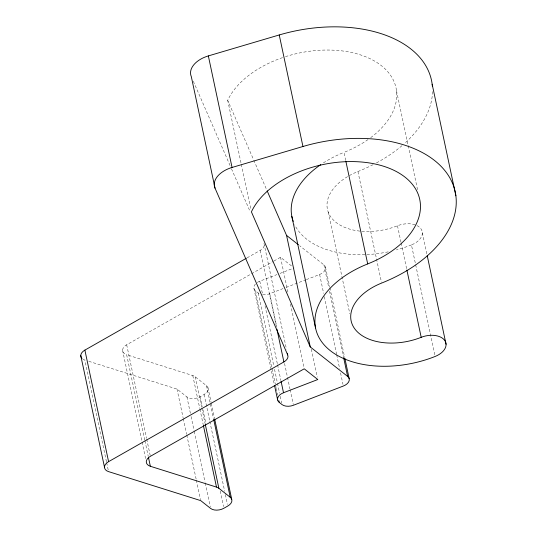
<?xml version="1.0" encoding="UTF-8"?>
<svg xmlns="http://www.w3.org/2000/svg" width="537" height="537" viewBox="0 0 537 537"><rect width="100%" height="100%" fill="white"/><g stroke="black" fill="none" stroke-linecap="round" stroke-linejoin="round"><path stroke-width="0.4" stroke-dasharray="2.69 2.01" d="M247.094 257.847L260.183 250.396A9.673 5.981 -12 0 0 264.144 243.818M144.775 440.031L126.645 354.735A9.673 5.981 -12 0 1 126.678 344.774L273.226 261.418M273.957 261.002L280.515 257.27L292.155 266.453M88.82 361.32L177.002 389.077L186.896 396.883A9.673 5.981 -12 0 0 200.18 396.702L204.1 394.473A9.673 5.981 -12 0 0 206.517 385.727L195.159 376.759A9.673 5.981 -12 0 0 192.776 375.551L126.645 354.735M257.351 282.428A9.673 5.981 -12 0 1 259.801 281.193L276.944 274.588M280.066 273.387L294.095 267.983M262.734 294.659A9.673 5.981 -12 0 0 269.722 293.719L282.979 288.611M286.093 287.409L305.593 279.898M306.372 279.596L319.629 274.494A9.673 5.981 -12 0 0 323.905 264.862L299.666 245.738M255.437 284.006A9.673 5.981 -12 0 0 255.518 290.819L258.304 293.021A9.673 5.981 -12 0 0 259.713 293.86M282.59 57.613A87.685 54.224 -12 0 0 227.701 100.332L253.451 159.422M253.786 160.194L266.829 190.118M193.327 81.228L231.165 168.074M231.501 168.84L250.255 211.873M396.494 90.693L407.999 144.829M408.174 145.648L417.766 190.756M422.351 232.763L426.888 254.088M373.121 164.664A123.966 76.663 -12 0 1 357.937 171.525A51.411 31.79 -12 0 0 331.007 217.237A51.411 31.79 -12 0 0 397.487 225.768A18.137 11.217 -12 0 1 420.941 228.782A18.137 11.217 -12 0 1 411.443 244.912L434.802 354.809M397.487 225.768L400.971 242.174M401.146 242.993L406.724 269.238M357.937 171.525L381.471 282.247M368.033 139.573A87.685 54.224 -12 0 1 343.982 152.387L345.727 160.59M328.188 211.994L349.802 313.695M325.489 267.164L329.671 286.845M329.846 287.664L344.667 357.38M323.905 264.862L328.792 287.832M329.49 291.108L343.432 356.722M319.629 274.494L323.636 293.356M324.335 296.639L336.538 354.051M336.712 354.87L339.679 368.812M340.552 372.913L342.989 384.398M311.353 349.178L317.28 377.068M280.515 257.27L288.188 293.356M290.457 304.016L304.049 367.993M263.982 243.382L286.476 349.184M269.722 293.719L276.87 327.348M284.536 363.435L287.329 376.558M287.503 377.377L289.94 388.862M290.114 389.681L293.256 404.442M260.183 250.396L276.226 325.852M227.701 100.332L241.126 163.49M241.301 164.309L251.061 210.236M259.801 281.193L262.761 295.135M265.03 305.801L277.407 364.032M277.582 364.851L280.891 380.438M258.304 293.021L273.816 366.012M274.514 369.295L277.307 382.418M277.481 383.237L279.569 393.077M280.267 396.36L281.663 402.925M255.518 290.819L275.394 384.324M275.568 385.143L276.092 387.6M276.266 388.426L277.663 394.984M253.941 288.523L274.34 384.485M208 387.707L211.135 402.468M211.31 403.287L214.451 418.048M206.517 385.727L213.491 418.531M204.1 394.473L209.678 420.719M209.853 421.538L224.674 491.254M225.372 494.537L227.46 504.377M200.18 396.702L202.268 406.549M202.966 409.825L205.933 423.774M220.224 491.026L223.54 506.606M195.159 376.759L201.61 407.106M201.784 407.925L205.094 423.512M192.776 375.551L199.751 408.355M199.925 409.174L203.234 424.76M186.896 396.883L190.387 413.289M191.085 416.571L194.045 430.513M194.219 431.332L205.033 482.179M205.201 483.005L210.262 506.787M177.002 389.077L183.104 417.779M183.278 418.605L186.594 434.185M186.769 435.004L196.18 479.293M196.354 480.112L200.536 499.799M126.678 344.774L146.554 438.273M146.729 439.091L150.212 455.497M144.95 440.85L148.259 456.437M122.564 350.278L141.916 441.313M142.09 442.139L145.581 458.538M106.467 461.773L84.846 360.072A9.673 5.981 -12 0 1 82.389 358.797M106.641 462.592L108.387 470.795M285.436 56.667A87.685 54.224 -12 0 1 384.787 68.608A87.685 54.224 -12 0 1 370.705 137.64M411.443 244.912A87.685 54.224 -12 0 1 396.38 249.906M388.217 251.846A87.685 54.224 -12 0 1 294.665 224.761M323.361 162.899A87.685 54.224 -12 0 1 343.982 152.387M432.533 91.639A123.966 76.663 -12 0 1 404.294 143.661M401.991 145.668A123.966 76.663 -12 0 1 376.054 163.127"/><path stroke-width="0.81" d="M82.013 358.461A9.673 5.981 -12 0 1 84.88 350.111L246.362 258.257M213.666 419.35L230.225 497.269A9.673 5.981 -12 0 1 227.809 506.015L223.889 508.25A9.673 5.981 -12 0 1 210.611 508.425L200.71 500.618L108.561 471.614A9.673 5.981 -12 0 1 108.588 461.652L283.892 361.938A9.673 5.981 -12 0 0 287.691 354.93L287.342 353.286M343.606 357.541L347.62 376.41A9.673 5.981 -12 0 1 343.338 386.036L293.43 405.26A9.673 5.981 -12 0 1 282.012 404.562L279.227 402.367A9.673 5.981 -12 0 1 283.509 392.742L317.803 379.525L304.224 368.812L150.387 456.316A9.673 5.981 -12 0 0 150.353 466.277L216.485 487.093A9.673 5.981 -12 0 1 218.868 488.301L230.225 497.269M287.691 354.93L215.028 188.165L191.313 76.623A24.185 14.955 -12 0 1 208.349 55.915L279.24 34.959A123.966 76.663 -12 0 1 432.392 86.45M215.028 188.165A24.185 14.955 -12 0 1 232.058 167.457L302.949 146.5A123.966 76.663 -12 0 1 449.724 177.66A123.966 76.663 -12 0 1 381.646 283.066A51.411 31.79 -12 0 0 354.715 328.785A51.411 31.79 -12 0 0 421.196 337.317A18.137 11.217 -12 0 1 444.649 340.324A18.137 11.217 -12 0 1 435.151 356.454A87.685 54.224 -12 0 1 321.757 341.901A87.685 54.224 -12 0 1 367.691 263.929A87.685 54.224 -12 0 0 392.104 169.464A87.685 54.224 -12 0 0 251.41 211.88L310.265 346.942L347.62 376.41M267.164 190.89L286.557 235.394L298.35 244.704M432.164 84.249L455.879 195.79M427.237 255.726L446.059 344.304M406.898 270.057L421.196 337.317M345.895 161.409L367.691 263.929M279.24 34.959L302.949 146.5M344.835 358.199L349.198 378.706M291.839 216.404L315.555 327.946M286.557 235.394L310.265 346.942M276.917 329.134L283.892 361.938M281.066 381.257L283.509 392.742M208.349 55.915L232.058 167.457M278.878 400.723L279.227 402.367M274.514 385.304L277.649 400.065M214.625 418.873L231.709 499.249M205.268 424.331L218.868 488.301M203.409 425.579L216.485 487.093M148.434 457.256L150.353 466.277M84.88 350.111L108.588 461.652M80.772 355.615L104.48 467.156M293.242 221.412A87.685 54.224 -12 0 1 320.764 164.617"/></g></svg>
